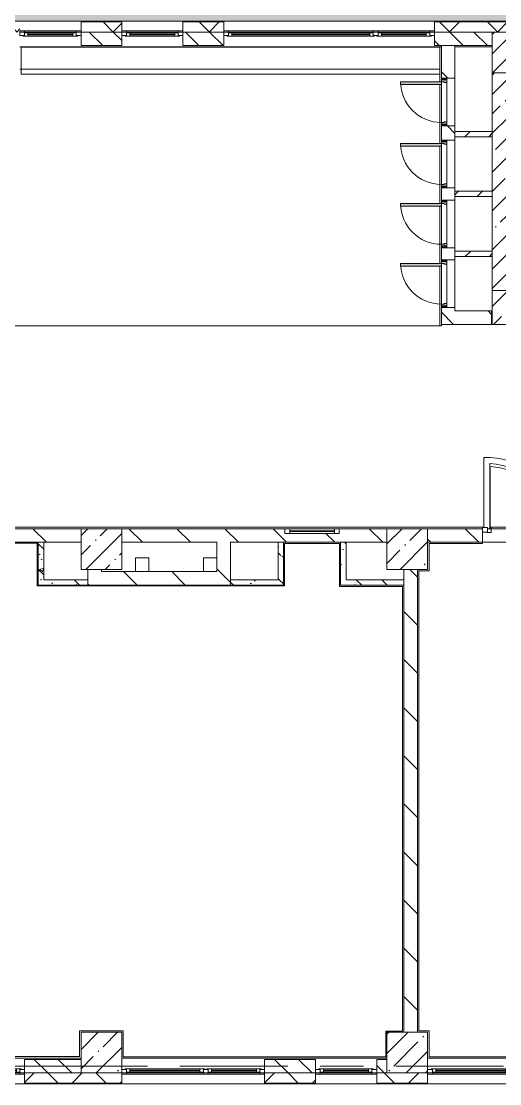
# Model space of a CAD drawing. Header units: millimetres. Extents: x 81469 to 281789, y -8553 to 29000.
# Drawn here: x 159386 to 166426, y -258 to 15358 of the extents above; entities that cross this region are included whole.
import ezdxf

# ---------------------------------------------------------------- set-up
doc = ezdxf.new("R2010")
doc.units = ezdxf.units.MM
doc.linetypes.add('Осевая', pattern=[3175, 635, -476.25, 1587.5, -476.25])
for name, color, linetype, lineweight in [('A-DETL-3', 7, 'Continuous', 5), ('A-GLAZ-3', 7, 'Continuous', 5), ('A-GLAZ-CWMG-2', 7, 'Continuous', 5), ('A-WALL', 7, 'Continuous', 9), ('A-WALL-4', 7, 'Continuous', 5), ('I-WALL-2', 7, 'Continuous', 5), ('S-COLS-1', 7, 'Continuous', 5), ('Оси', 7, 'Continuous', 9), ('Оси-2', 7, 'Осевая', 9)]:
    doc.layers.add(name, color=color, linetype=linetype, lineweight=lineweight)
doc.layers.add('A-DETL-GENF-2', color=7, linetype='Continuous', lineweight=9, true_color=0xc0c0c0, transparency=0.4)
for name, color, linetype, lineweight, true_color in [('A-DETL-GENF-3', 7, 'Continuous', 5, 0xaaaaaa), ('A-DOOR-2', 7, 'Continuous', 5, 0xe2e2e2), ('A-DOOR-3', 7, 'Continuous', 5, 0xaaaaaa), ('A-DOOR-FRAM-1', 7, 'Continuous', 5, 0xe2e2e2), ('A-DOOR-FRAM-3', 7, 'Continuous', 5, 0xaaaaaa), ('A-FLOR-3', 7, 'Continuous', 5, 0xaaaaaa), ('A-WALL-5', 7, 'Continuous', 5, 0x737373), ('I-WALL-4', 7, 'Continuous', 5, 0x787878)]:
    doc.layers.add(name, color=color, linetype=linetype, lineweight=lineweight, true_color=true_color)
pattern_1 = [(135, (152605.18, 0), (-176.7767, -176.7767), [])]
pattern_2 = [(135, (152605.2, 0), (-353.553, -353.553), [])]
pattern_3 = [(45, (152605.2, 0), (-353.5534, 353.5534), []), (135, (152605.2, 0), (-353.5534, -353.5534), [])]
pattern_4 = [(45, (152605.2, 0), (-285.123, 285.123), []), (45, (152890.3, 0), (-285.123, 285.123), [504.031, -100.806, 16.764, -84.042])]
pattern_5 = [(135, (152605.2, 0), (-377.17, -377.17), [533.4, -88.9, 17.78, -88.9]), (135, (152605.2, 376.94), (-377.17, -377.17), []), (50, (152605.2, 0), (637.645, -55.787), [66.675, -733.425]), (355, (152605.2, 0), (-123.35, 668.7), [53.34, -586.74]), (100.451, (152658.3, -4.65), (514.3, 612.908), [56.665, -623.315]), (46.184, (152605.2, 177.8), (948.776, -147.15), [100.01, -1100.14]), (96.636, (152684.25, 165.5), (830.91, 865.997), [85, -934.97]), (351.184, (152605.2, 177.8), (830.92, 865.99), [80.01, -880.11]), (21, (152694.1, 133.35), (530.65, -357.928), [66.675, -733.425]), (326, (152694.1, 133.35), (216.308, 644.658), [53.34, -586.74]), (71.451, (152738.3, 103.5), (746.96, 286.724), [56.665, -623.315]), (37.5, (152605.18, 0), (10.8105, 295.9426), [16.764, -562.864, 16.764, -578.866, -588.962]), (37.5, (152605.18, 0), (10.8105, 295.9426), [-1175.258, 16.764, -572.198]), (7.5, (152605.18, 0), (233.869, 350.632), [16.764, -322.834, 16.764, -549.529, -224.472]), (7.5, (152605.18, 0), (233.869, 350.632), [-905.891, 16.764, -207.708]), (327.5, (152406.94, 0), (474.568, -20.0513), [16.764, -205.486, 16.764, -676.656, -920.115]), (327.5, (152406.94, 0), (474.568, -20.0513), [-915.67, 16.764, -903.351]), (317.5, (152318.04, 0), (518.452, 88.993), [16.764, -272.161, 16.764, -443.738, -653.415]), (317.5, (152318.04, 0), (518.452, 88.993), [-749.427, 16.764, -636.65])]
pattern_6 = [(45, (152605.18, 0), (-176.7767, 176.7767), [])]

# ---------------------------------------------------------------- blocks, each defined once
blk = doc.blocks.new('BSC_Колонна _Прямоугольная - 600х600-V20-3_5_3_птичка')
at = {"layer": 'S-COLS-1'}
h = blk.add_hatch(dxfattribs=at)
h.set_pattern_fill('FP_52', color=256, style=0, pattern_type=2)
h.set_pattern_definition([(45, (-14010, -14900), (-285.123, 285.123), []), (45, (-13724.88, -14900), (-285.123, 285.123), [504.031, -100.806, 16.764, -84.042])])
h.paths.add_polyline_path([(-22, -300), (300, -300), (300, 300), (-300, 300), (-300, -300)])
for p, q in [((300, 300), (-300, 300)), ((-300, 300), (-300, -300)), ((300, -300), (300, 300)), ((-300, -300), (300, -300))]:
    blk.add_line(p, q, dxfattribs=at)
blk = doc.blocks.new('120_Окно_СКБ_2Ст - 120_Окно_СКБ_2Ст 3100х2500 _мал_ створка слева-2_-22446420-3_5_3_птичка')
at = {"layer": 'A-GLAZ-3'}
for p, q in [((-1550, -127), (-1550, -57)), ((-1550, -57), (-1480, -57)), ((1550, -57), (-1550, -57)), ((-1480, -127), (-1550, -127)), ((-1550, -127), (-1500, -127)), ((-1480, -127), (-1500, -127)), ((-1500, -127), (-1500, -137)), ((-1500, -137), (-700, -137)), ((-700, -137), (-1500, -137)), ((-1480, -57), (-1480, -127)), ((-720, -87), (-1480, -87)), ((-1480, -87), (-1480, -127)), ((-1430, -137), (-1430, -87)), ((-1430, -107), (-770, -107)), ((-770, -117), (-1430, -117)), ((-770, -137), (-770, -87)), ((-720, -127), (-720, -57)), ((-720, -57), (-650, -57)), ((-720, -127), (-720, -87)), ((-650, -127), (-720, -127)), ((-700, -127), (-720, -127)), ((-700, -127), (-670, -127)), ((-700, -137), (-700, -127)), ((-650, -127), (-670, -127)), ((-670, -127), (-670, -137)), ((-670, -137), (1500, -137)), ((1500, -137), (-670, -137)), ((-650, -57), (-650, -127)), ((1480, -87), (-650, -87)), ((-650, -87), (-650, -127)), ((-600, -137), (-600, -87)), ((-600, -107), (1430, -107)), ((1430, -117), (-600, -117)), ((1430, -137), (1430, -87)), ((1480, -127), (1480, -57)), ((1480, -57), (1550, -57)), ((1480, -127), (1480, -87)), ((1550, -127), (1480, -127)), ((1500, -127), (1480, -127)), ((1500, -127), (1550, -127)), ((1500, -137), (1500, -127)), ((1550, -57), (1550, -127))]:
    blk.add_line(p, q, dxfattribs=at)
blk = doc.blocks.new('120_Окно_СКБ_2Ст - 120_Окно_СКБ_2Ст 2100х2500 _мал створка СЛЕВА_-22446485-3_5_3_птичка')
at = {"layer": 'A-GLAZ-3'}
for p, q in [((-1050, -127), (-1050, -57)), ((-1050, -57), (-980, -57)), ((1050, -57), (-1050, -57)), ((-980, -127), (-1050, -127)), ((-1050, -127), (-1000, -127)), ((-980, -127), (-1000, -127)), ((-1000, -127), (-1000, -137)), ((-1000, -137), (-200, -137)), ((-200, -137), (-1000, -137)), ((-980, -57), (-980, -127)), ((-220, -87), (-980, -87)), ((-980, -87), (-980, -127)), ((-930, -137), (-930, -87)), ((-930, -107), (-270, -107)), ((-270, -117), (-930, -117)), ((-270, -137), (-270, -87)), ((-220, -127), (-220, -57)), ((-220, -57), (-150, -57)), ((-220, -127), (-220, -87)), ((-150, -127), (-220, -127)), ((-200, -127), (-220, -127)), ((-200, -127), (-170, -127)), ((-200, -137), (-200, -127)), ((-150, -127), (-170, -127)), ((-170, -127), (-170, -137)), ((-170, -137), (1000, -137)), ((1000, -137), (-170, -137)), ((-150, -57), (-150, -127)), ((980, -87), (-150, -87)), ((-150, -87), (-150, -127)), ((-100, -137), (-100, -87)), ((-100, -107), (930, -107)), ((930, -117), (-100, -117)), ((930, -137), (930, -87)), ((980, -127), (980, -57)), ((980, -57), (1050, -57)), ((980, -127), (980, -87)), ((1050, -127), (980, -127)), ((1000, -127), (980, -127)), ((1000, -127), (1050, -127)), ((1000, -137), (1000, -127)), ((1050, -57), (1050, -127))]:
    blk.add_line(p, q, dxfattribs=at)
blk = doc.blocks.new('120_Окно_СКБ_1Ст - 120_Окно_СКБ_1Ст 900х2500_h_-22445987-3_5_3_птичка')
at = {"layer": 'A-GLAZ-3'}
for p, q in [((-450, -127), (-450, -57)), ((-450, -57), (-380, -57)), ((450, -57), (-450, -57)), ((-380, -127), (-450, -127)), ((-450, -127), (-400, -127)), ((-380, -127), (-400, -127)), ((-400, -127), (-400, -137)), ((-400, -137), (400, -137)), ((400, -137), (-400, -137)), ((-380, -57), (-380, -127)), ((380, -87), (-380, -87)), ((-380, -87), (-380, -127)), ((-330, -137), (-330, -87)), ((-330, -107), (330, -107)), ((330, -117), (-330, -117)), ((330, -137), (330, -87)), ((380, -127), (380, -57)), ((380, -57), (450, -57)), ((380, -127), (380, -87)), ((450, -127), (380, -127)), ((400, -127), (380, -127)), ((400, -127), (450, -127)), ((400, -137), (400, -127)), ((450, -57), (450, -127))]:
    blk.add_line(p, q, dxfattribs=at)
blk = doc.blocks.new('120_Окно_СКБ_2Ст - 120_Окно_СКБ_2Ст 2100х2500 _мал створка СЛЕВА_-V25-3_5_3_птичка')
at = {"layer": 'A-GLAZ-3'}
for p, q in [((-1050, -127), (-1050, -57)), ((-1050, -57), (-980, -57)), ((1050, -57), (-1050, -57)), ((-980, -127), (-1050, -127)), ((-1050, -127), (-1000, -127)), ((-980, -127), (-1000, -127)), ((-1000, -127), (-1000, -137)), ((-1000, -137), (-200, -137)), ((-200, -137), (-1000, -137)), ((-980, -57), (-980, -127)), ((-220, -87), (-980, -87)), ((-980, -87), (-980, -127)), ((-930, -137), (-930, -87)), ((-930, -107), (-270, -107)), ((-270, -117), (-930, -117)), ((-270, -137), (-270, -87)), ((-220, -127), (-220, -57)), ((-220, -57), (-150, -57)), ((-220, -127), (-220, -87)), ((-150, -127), (-220, -127)), ((-200, -127), (-220, -127)), ((-200, -127), (-170, -127)), ((-200, -137), (-200, -127)), ((-150, -127), (-170, -127)), ((-170, -127), (-170, -137)), ((-170, -137), (1000, -137)), ((1000, -137), (-170, -137)), ((-150, -57), (-150, -127)), ((980, -87), (-150, -87)), ((-150, -87), (-150, -127)), ((-100, -137), (-100, -87)), ((-100, -107), (930, -107)), ((930, -117), (-100, -117)), ((930, -137), (930, -87)), ((980, -127), (980, -57)), ((980, -57), (1050, -57)), ((980, -127), (980, -87)), ((1050, -127), (980, -127)), ((1000, -127), (980, -127)), ((1000, -127), (1050, -127)), ((1000, -137), (1000, -127)), ((1050, -57), (1050, -127))]:
    blk.add_line(p, q, dxfattribs=at)
blk = doc.blocks.new('120_Окно_СКБ_2Ст - 120_Окно_СКБ_2Ст 3100х2500 _мал_створка слева_ 2-V68-3_5_3_птичка')
at = {"layer": 'A-GLAZ-3'}
for p, q in [((-1550, -127), (-1550, -57)), ((-1550, -57), (-1480, -57)), ((1550, -57), (-1550, -57)), ((-1480, -127), (-1550, -127)), ((-1550, -127), (-1500, -127)), ((-1480, -127), (-1500, -127)), ((-1500, -127), (-1500, -137)), ((-1500, -137), (670, -137)), ((670, -137), (-1500, -137)), ((-1480, -57), (-1480, -127)), ((650, -87), (-1480, -87)), ((-1480, -87), (-1480, -127)), ((-1430, -137), (-1430, -87)), ((-1430, -107), (600, -107)), ((600, -117), (-1430, -117)), ((600, -137), (600, -87)), ((650, -127), (650, -57)), ((650, -57), (720, -57)), ((650, -127), (650, -87)), ((720, -127), (650, -127)), ((670, -127), (650, -127)), ((670, -127), (700, -127)), ((670, -137), (670, -127)), ((720, -127), (700, -127)), ((700, -127), (700, -137)), ((700, -137), (1500, -137)), ((1500, -137), (700, -137)), ((720, -57), (720, -127)), ((1480, -87), (720, -87)), ((720, -87), (720, -127)), ((770, -137), (770, -87)), ((770, -107), (1430, -107)), ((1430, -117), (770, -117)), ((1430, -137), (1430, -87)), ((1480, -127), (1480, -57)), ((1480, -57), (1550, -57)), ((1480, -127), (1480, -87)), ((1550, -127), (1480, -127)), ((1500, -127), (1480, -127)), ((1500, -127), (1550, -127)), ((1500, -137), (1500, -127)), ((1550, -57), (1550, -127))]:
    blk.add_line(p, q, dxfattribs=at)
blk = doc.blocks.new('BSC_Колонна _Прямоугольная - 500х500-V118-3_5_3_птичка')
at = {"layer": 'S-COLS-1'}
h = blk.add_hatch(dxfattribs=at)
h.set_pattern_fill('FP_118', color=256, style=0, pattern_type=2)
h.set_pattern_definition([(45, (-13960, -11150), (-285.123, 285.123), []), (45, (-13674.88, -11150), (-285.123, 285.123), [504.031, -100.806, 16.764, -84.042])])
h.paths.add_polyline_path([(-250, -250), (250, -250), (250, 250), (-250, 250), (-250, 71)])
for p, q in [((250, 250), (-250, 250)), ((-250, 250), (-250, -250)), ((250, -250), (250, 250)), ((-250, -250), (250, -250))]:
    blk.add_line(p, q, dxfattribs=at)
blk = doc.blocks.new('BSC_Колонна _Прямоугольная - 600х600-V124-3_5_3_птичка')
at = {"layer": 'S-COLS-1'}
h = blk.add_hatch(dxfattribs=at)
h.set_pattern_fill('FP_123', color=256, style=0, pattern_type=2)
h.set_pattern_definition([(45, (-7960, -7600), (-285.123, 285.123), []), (45, (-7674.88, -7600), (-285.123, 285.123), [504.031, -100.806, 16.764, -84.042])])
h.paths.add_polyline_path([(-300, -300), (300, -300), (300, 300), (-300, 300)])
for p, q in [((300, 300), (-300, 300)), ((-300, 300), (-300, -300)), ((300, -300), (300, 300)), ((-300, -300), (300, -300))]:
    blk.add_line(p, q, dxfattribs=at)
blk = doc.blocks.new('110_Дверь_СКБ_1Ст - д-18 700x2100h_Технический шкаф ЭОМ и СС-V109-3_5_3_птичка')
at = {"layer": 'A-DOOR-2'}
h = blk.add_hatch(color=256, dxfattribs=at)
h.paths.add_polyline_path([(-312.5, 100), (-312.5, 20), (-277.5, 20), (-277.5, 60), (-287.5, 60), (-292.5, 100)])
h.paths.add_polyline_path([(312.5, 100), (312.5, 60), (302.5, 60), (302.5, 20), (337.5, 20), (337.5, 100)])
at = {"layer": 'A-DOOR-3'}
h = blk.add_hatch(dxfattribs=at)
h.set_pattern_fill('FP_102', color=256, style=0, pattern_type=2)
h.set_pattern_definition([(135, (1951.41, 164.685), (-14.14214, -14.14214), []), (225, (1951.41, 164.685), (14.14214, -14.14214), [])])
h.paths.add_polyline_path([(362.5, 100), (337.5, 100), (337.5, 20), (362.5, 20)])
at = {"layer": 'A-DOOR-FRAM-1'}
blk.add_hatch(color=256, dxfattribs=at).paths.add_polyline_path([(272.5, 700), (272.5, 100), (312.5, 100), (312.5, 700)])
at = {"layer": 'A-DOOR-FRAM-3'}
h = blk.add_hatch(dxfattribs=at)
h.set_pattern_fill('FP_103', color=256, style=0, pattern_type=2)
h.set_pattern_definition([(45, (-171.384, 164.685), (-14.1421, 14.1421), []), (135, (-171.384, 164.685), (-14.1421, -14.1421), [])])
h.paths.add_polyline_path([(-312.5, 100), (-337.5, 100), (-337.5, 20), (-312.5, 20)])
at = {"layer": 'A-DOOR-3'}
for p, q in [((312.5, 700), (272.5, 700)), ((272.5, 700), (272.5, 100)), ((312.5, 100), (312.5, 700)), ((272.5, 100), (312.5, 100))]:
    blk.add_line(p, q, dxfattribs=at)
blk.add_arc((312.5, 100), 600, 90, 180, dxfattribs=at)
at = {"layer": 'A-DOOR-FRAM-3'}
for p, q in [((-312.5, 100), (-337.5, 100)), ((-337.5, 100), (-337.5, 20)), ((-337.5, 20), (-312.5, 20)), ((-287.5, 100), (-312.5, 100)), ((-312.5, 100), (-312.5, 20)), ((-312.5, 20), (-312.5, 100)), ((-312.5, 20), (-277.5, 20)), ((-287.5, 60), (-287.5, 100)), ((-287.5, 100), (272.5, 100)), ((-277.5, 60), (-287.5, 60)), ((-277.5, 20), (-277.5, 60)), ((302.5, 20), (-277.5, 20)), ((312.5, 60), (302.5, 60)), ((302.5, 60), (302.5, 20)), ((302.5, 20), (337.5, 20)), ((312.5, 100), (312.5, 60)), ((337.5, 100), (312.5, 100)), ((337.5, 20), (337.5, 100)), ((362.5, 100), (337.5, 100)), ((337.5, 100), (337.5, 20)), ((337.5, 20), (362.5, 20)), ((362.5, 20), (362.5, 100))]:
    blk.add_line(p, q, dxfattribs=at)
blk = doc.blocks.new('120_Окно_СКБ_1Ст - 120_Окно_СКБ_1Ст 900х2500_h_-20664874-3_5_3_птичка')
at = {"layer": 'A-GLAZ-3'}
for p, q in [((-450, -127), (-450, -57)), ((-450, -57), (-380, -57)), ((450, -57), (-450, -57)), ((-380, -127), (-450, -127)), ((-450, -127), (-400, -127)), ((-380, -127), (-400, -127)), ((-400, -127), (-400, -137)), ((-400, -137), (400, -137)), ((400, -137), (-400, -137)), ((-380, -57), (-380, -127)), ((380, -87), (-380, -87)), ((-380, -87), (-380, -127)), ((-330, -137), (-330, -87)), ((-330, -107), (330, -107)), ((330, -117), (-330, -117)), ((330, -137), (330, -87)), ((380, -127), (380, -57)), ((380, -57), (450, -57)), ((380, -127), (380, -87)), ((450, -127), (380, -127)), ((400, -127), (380, -127)), ((400, -127), (450, -127)), ((400, -137), (400, -127)), ((450, -57), (450, -127))]:
    blk.add_line(p, q, dxfattribs=at)
blk = doc.blocks.new('120_Окно_СКБ_1Ст - 120_Окно_СКБ_1Ст_900х2500_h_-20705657-3_5_3_птичка')
at = {"layer": 'A-GLAZ-3'}
for p, q in [((-450, -127), (-450, -57)), ((-450, -57), (-380, -57)), ((450, -57), (-450, -57)), ((-380, -127), (-450, -127)), ((-450, -127), (-400, -127)), ((-380, -127), (-400, -127)), ((-400, -127), (-400, -137)), ((-400, -137), (400, -137)), ((400, -137), (-400, -137)), ((-380, -57), (-380, -127)), ((380, -87), (-380, -87)), ((-380, -87), (-380, -127)), ((-330, -137), (-330, -87)), ((-330, -107), (330, -107)), ((330, -117), (-330, -117)), ((330, -137), (330, -87)), ((380, -127), (380, -57)), ((380, -57), (450, -57)), ((380, -127), (380, -87)), ((450, -127), (380, -127)), ((400, -127), (380, -127)), ((400, -127), (450, -127)), ((400, -137), (400, -127)), ((450, -57), (450, -127))]:
    blk.add_line(p, q, dxfattribs=at)
blk = doc.blocks.new('BSC_Колонна _Прямоугольная - 600х600-20441433-3_5_3_птичка')
at = {"layer": 'S-COLS-1'}
h = blk.add_hatch(dxfattribs=at)
h.set_pattern_fill('FP_131', color=256, style=0, pattern_type=2)
h.set_pattern_definition([(45, (-12460, -7600), (-285.123, 285.123), []), (45, (-12174.88, -7600), (-285.123, 285.123), [504.031, -100.806, 16.764, -84.042])])
h.paths.add_polyline_path([(-300, -300), (300, -300), (300, 300), (-300, 300), (-300, 150)])
for p, q in [((300, 300), (-300, 300)), ((-300, 300), (-300, -300)), ((300, -300), (300, 300)), ((-300, -300), (300, -300))]:
    blk.add_line(p, q, dxfattribs=at)
blk = doc.blocks.new('Дверь_Витражная_остекление_ - ДВН_ДАО_Главный вход_1200 в свету Д-22 _п_-31928779-3_5_3_птичка')
at = {"layer": 'A-DOOR-2'}
for points in [[(-615, 30), (-610, 30), (-615, 930)], [(610, 384), (650, 388), (650, 430), (610, 430), (610, 388)]]:
    blk.add_hatch(color=256, dxfattribs=at).paths.add_polyline_path(points)
at = {"layer": 'A-DETL-GENF-3'}
for p, q in [((-610, 30), (-610, 930)), ((650, 430), (610, 430)), ((610, 430), (610, 384)), ((650, 387), (650, 430)), ((-595, 30), (-615, 30)), ((-595, -40), (-595, 30)), ((595, -40), (595, 16)), ((-650, -40), (-595, -40)), ((650, -40), (595, -40))]:
    blk.add_line(p, q, dxfattribs=at)
at = {"layer": 'A-DOOR-3'}
blk.add_line((650, 430), (650, 387), dxfattribs=at)
for centre, radius, start, end in [((-650, 30), 900, 360, 87.7416), ((650, 30), 400, 90, 140.1159), ((650, 30), 400, 158.7261, 180)]:
    blk.add_arc(centre, radius, start, end, dxfattribs=at)
blk = doc.blocks.new('Прямоугольный импост - 50 x 70 мм-31701779-3_5_3_птичка')
at = {"layer": 'A-GLAZ-CWMG-2'}
for p, q in [((0, 35), (-70, 35)), ((-70, 35), (-70, -35)), ((0, -35), (0, 35)), ((-70, -35), (0, -35))]:
    blk.add_line(p, q, dxfattribs=at)
blk = doc.blocks.new('120_Окно_СКБ_1Ст - 120_Окно_СКБ_1Ст 400х800 EI30-24230873-3_5_3_птичка')
at = {"layer": 'A-GLAZ-3'}
for p, q in [((-400, 30), (-400, 100)), ((-400, 100), (-330, 100)), ((400, 100), (-400, 100)), ((-330, 30), (-400, 30)), ((-400, 30), (400, 30)), ((-330, 100), (-330, 30)), ((330, 70), (-330, 70)), ((330, 60), (-330, 60)), ((330, 30), (330, 100)), ((330, 100), (400, 100)), ((400, 30), (330, 30)), ((400, 100), (400, 30))]:
    blk.add_line(p, q, dxfattribs=at)
blk = doc.blocks.new('Зашивка приборов отопления34 - Зашивка приборов отопления-33324488-3_5_3_птичка')
at = {"layer": 'A-WALL-4'}
for p, q in [((34188, 26888), (34188, 26567)), ((40348, 26888), (34188, 26888)), ((40348, 26567), (40348, 26888)), ((34188, 26567), (40348, 26567)), ((40348, 26567), (34188, 26567)), ((34188, 26567), (34188, 26492)), ((40348, 26492), (40348, 26567)), ((34188, 26492), (40348, 26492))]:
    blk.add_line(p, q, dxfattribs=at)

msp = doc.modelspace()

# ---------------------------------------------------------------- hatches: boundary and pattern name
at = {"layer": 'A-DETL-GENF-2'}
msp.add_hatch(color=256, dxfattribs=at).paths.add_polyline_path([(151677.4, 14774.9), (152337.2, 14774.9), (152337.2, 15358), (191365.2, 15358), (191365.2, 23888.3), (186533.3, 23888.3), (186533.3, 27398.1), (150196.1, 27398.1), (150196.1, 14774.9), (151211.3, 14774.9)])
at = {"layer": 'A-WALL-4'}
h = msp.add_hatch(dxfattribs=at)
h.set_pattern_fill('FP_60', color=256, style=0, pattern_type=2)
h.set_pattern_definition(pattern_3)
h.paths.add_polyline_path([(194558.8, 15200), (194765.2, 15200), (194765.2, 15350), (190415.2, 15350), (190415.2, 15200), (192694.4, 15200)])
h.paths.add_polyline_path([(182605.9, 15200), (184715.2, 15200), (184715.2, 15350), (182622.2, 15349), (182622.2, 15288), (182615.2, 15285), (181842.2, 15288), (181842.2, 15350), (178215.4, 15349), (178215.4, 15288), (178208.4, 15285), (177035.4, 15288), (177035.4, 15350), (172395.2, 15349), (172395.2, 15288), (172388.2, 15285), (171615.2, 15288), (171615.2, 15350), (167388.2, 15349), (167388.2, 15288), (167381.2, 15285), (167208.2, 15288), (167208, 15350), (165465.2, 15350), (165465.2, 15200), (182440.2, 15200)])
h.paths.add_polyline_path([(187265.2, 15200), (188015.2, 15200), (188015.2, 15350), (187265.2, 15350)])
h.paths.add_polyline_path([(186215.2, 15200), (186365.2, 15200), (186365.2, 15350), (186215.2, 15350), (186215.2, 15270.2)])
h.paths.add_polyline_path([(157265.2, 15200), (159365.2, 15200), (159365.2, 15350), (152645.2, 15350), (152645.2, 15293), (152495.2, 15293), (152495.2, 15200), (155406.2, 15200)])
h.paths.add_polyline_path([(161765.2, 15200), (162365.2, 15200), (162365.2, 15350), (161765.2, 15350)])
h.paths.add_polyline_path([(160865.2, 15200), (160865.2, 15350), (160265.2, 15350), (160265.2, 15200)])
h.paths.add_polyline_path([(185845.2, 15200), (185840.2, 15350), (185615.2, 15350), (185615.2, 15200)])
h = msp.add_hatch(dxfattribs=at)
h.set_pattern_fill('FP_58', color=256, style=0, pattern_type=2)
h.set_pattern_definition(pattern_1)
h.paths.add_polyline_path([(165660.5, 15000), (166315.2, 15000), (166315.2, 15200), (165465.2, 15200), (165465.2, 15000), (165566.4, 15000)])
h.paths.add_polyline_path([(157265.2, 15000), (158765.2, 15000), (158765.2, 15200), (157265.2, 15200)])
h.paths.add_polyline_path([(161931.7, 15000), (162365.2, 15000), (162365.2, 15200), (161765.2, 15200), (161765.2, 15000)])
h.paths.add_polyline_path([(160865.2, 15000), (160865.2, 15200), (160265.2, 15200), (160265.2, 15000)])
h = msp.add_hatch(dxfattribs=at)
h.set_pattern_fill('FP_58', color=256, style=0, pattern_type=2)
h.set_pattern_definition(pattern_1)
h.paths.add_polyline_path([(217863.9, -100), (218015.2, -100), (218015.2, 100), (217765.2, 100), (217765.2, -100)])
h.paths.add_polyline_path([(207609.7, -100), (208115.2, -100), (208115.2, 100), (207365.2, 100), (207365.2, -100)])
h.paths.add_polyline_path([(209515.2, -100), (210415.2, -100), (210415.2, 100), (209515.2, 100), (209515.2, -52.2)])
h.paths.add_polyline_path([(216865.2, -100), (216865.2, 100), (216315.2, 100), (216315.2, -100)])
h.paths.add_polyline_path([(214015.2, -100), (214215.2, -100), (214215.2, 100), (214015.2, 100), (214015.2, 42.9)])
h.paths.add_polyline_path([(196423.2, -100), (196915.2, -100), (196915.2, 100), (196015.2, 100), (196015.2, -100)])
h.paths.add_polyline_path([(200765.2, -100), (200765.2, 100), (200515.2, 100), (200515.2, -100)])
h.paths.add_polyline_path([(203615.2, -100), (203615.2, 100), (202865.2, 100), (202865.2, -100)])
h.paths.add_polyline_path([(195265.2, -100), (195515.2, -100), (195515.2, 100), (195265.2, 100)])
h.paths.add_polyline_path([(205015.2, -100), (205265.2, -100), (205265.2, 100), (205015.2, 100), (205015.2, 33.3)])
h.paths.add_polyline_path([(194365.2, -100), (194365.2, 100), (193745.2, 100), (193745.2, -100)])
h.paths.add_polyline_path([(186475.2, -100), (186475.2, 100), (186215.2, 100), (186215.2, -100)])
h.paths.add_polyline_path([(191145.2, -100), (191145.2, 100), (191095.2, 100), (191095.2, -100)])
h.paths.add_polyline_path([(182414.9, -100), (182588, -100), (182588, 100), (182414.9, 100), (182414.9, 55.2)])
h.paths.add_polyline_path([(190595.2, -100), (190595.2, 100), (190028.2, 100), (190028.2, -100)])
h.paths.add_polyline_path([(184304.6, -100), (184715.2, -100), (184715.2, 100), (183488, 100), (183488, -100)])
h.paths.add_polyline_path([(188575.2, -100), (189128.2, -100), (189128.2, 100), (188575.2, 100)])
h.paths.add_polyline_path([(175115.2, -100), (175315.2, -100), (175315.2, 100), (175115.2, 100), (175115.2, 63.6)])
h.paths.add_polyline_path([(177415.2, -100), (178165.2, -100), (178165.2, 100), (177415.2, 100)])
h.paths.add_polyline_path([(168215.2, -100), (168215.2, 100), (167465.2, 100), (167465.2, -100)])
h.paths.add_polyline_path([(174215.2, -100), (174515.2, -100), (174515.2, 100), (174215.2, 100)])
h.paths.add_polyline_path([(169115.2, -100), (169865.2, -100), (169865.2, 100), (169115.2, 100)])
h.paths.add_polyline_path([(172185.9, -100), (173315.2, -100), (173315.2, 100), (171965.2, 100), (171965.2, -100)])
h.paths.add_polyline_path([(179014.9, -100), (179014.9, 100), (178765.2, 100), (178765.2, -100)])
h.paths.add_polyline_path([(159435.2, -100), (160265.2, -100), (160265.2, 100), (159435.2, 100)])
h.paths.add_polyline_path([(163715.2, -100), (163715.2, 100), (162964.9, 100), (162964.9, -100)])
h.paths.add_polyline_path([(164728.3, -100), (164765.2, -100), (164765.2, 100), (164615.2, 100), (164615.2, -100)])
h = msp.add_hatch(dxfattribs=at)
h.set_pattern_fill('FP_60', color=256, style=0, pattern_type=2)
h.set_pattern_definition(pattern_3)
h.paths.add_polyline_path([(207609.7, -250), (208115.2, -250), (208115.2, -100), (207365.2, -100), (207365.2, -250)])
h.paths.add_polyline_path([(209232.3, -250), (209232.3, -100), (209015.2, -100), (209015.2, -250)])
h.paths.add_polyline_path([(196915.2, -250), (196915.2, -100), (195265.2, -100), (195265.2, -250), (196423.2, -250)])
h.paths.add_polyline_path([(200765.2, -250), (200765.2, -100), (200015.2, -100), (200015.2, -250), (200515.2, -250)])
h.paths.add_polyline_path([(193745.2, -250), (194365.2, -250), (194365.2, -100), (193745.2, -100)])
h.paths.add_polyline_path([(205265.2, -250), (205265.2, -100), (204515.2, -100), (204515.2, -250), (204813.1, -250)])
h.paths.add_polyline_path([(202865.2, -250), (203615.2, -250), (203615.2, -100), (202865.2, -100)])
h.paths.add_polyline_path([(184304.6, -250), (184715.2, -250), (184715.2, -100), (183488, -100), (183488, -250)])
h.paths.add_polyline_path([(191645.2, -250), (191645.2, -100), (190028.2, -100), (190028.2, -250), (190830, -250)])
h.paths.add_polyline_path([(185615.2, -250), (186475.2, -250), (186475.2, -100), (185615.2, -100)])
h.paths.add_polyline_path([(188575.2, -250), (189128.2, -250), (189128.2, -100), (188575.2, -100)])
h.paths.add_polyline_path([(182588, -250), (182588, -100), (181814.9, -100), (181814.9, -250), (182440.2, -250)])
h.paths.add_polyline_path([(178711.3, -250), (179014.9, -250), (179014.9, -100), (177415.2, -100), (177415.2, -250), (177779.1, -250)])
h.paths.add_polyline_path([(175115.2, -250), (175315.2, -250), (175315.2, -100), (174215.2, -100), (174215.2, -250), (174982.5, -250)])
h.paths.add_polyline_path([(173315.2, -250), (173315.2, -100), (171965.2, -100), (171965.2, -250), (172185.9, -250)])
h.paths.add_polyline_path([(167465.2, -250), (168215.2, -250), (168215.2, -100), (167465.2, -100)])
h.paths.add_polyline_path([(169865.2, -250), (169865.2, -100), (169115.2, -100), (169115.2, -250), (169389.3, -250)])
h.paths.add_polyline_path([(164615.2, -250), (165365.2, -250), (165365.2, -100), (164615.2, -100)])
h.paths.add_polyline_path([(159435.2, -250), (160864.9, -250), (160864.9, -100), (159435.2, -100)])
h.paths.add_polyline_path([(156335.2, -250), (156335.2, -100), (152345.2, -100), (152345.2, -250), (155406.2, -250)])
h.paths.add_polyline_path([(163715.2, -250), (163715.2, -100), (162964.9, -100), (162964.9, -250)])
at = {"layer": 'I-WALL-2'}
h = msp.add_hatch(dxfattribs=at)
h.set_pattern_fill('FP_59', color=256, style=0, pattern_type=2)
h.set_pattern_definition(pattern_2)
h.paths.add_polyline_path([(165646.4, 11100), (165766.4, 11100), (165766.4, 11150), (165566.4, 11150), (165566.4, 11100)])
h.paths.add_polyline_path([(165566.4, 11850), (165766.4, 11850), (165766.4, 12030), (165566.4, 12030)])
h.paths.add_polyline_path([(165766.4, 12730), (165766.4, 12910), (165566.4, 12910), (165566.4, 12730), (165646.4, 12730)])
h.paths.add_polyline_path([(165646.4, 13610), (165766.4, 13610), (165766.4, 13819.9), (165566.4, 13819.9), (165566.4, 13610)])
h.paths.add_polyline_path([(165566.4, 14519.9), (165766.4, 14519.9), (165766.4, 15000), (165566.4, 15000), (165566.4, 14691.7)])
h = msp.add_hatch(dxfattribs=at)
h.set_pattern_fill('FP_56', color=256, style=0, pattern_type=2)
h.set_pattern_definition(pattern_4)
h.paths.add_polyline_path([(166316.2, 11400), (166536.2, 11400), (166536.2, 14600), (166316.2, 14600), (166316.2, 11900)])
h = msp.add_hatch(dxfattribs=at)
h.set_pattern_fill('FP_61', color=256, style=0, pattern_type=2)
h.set_pattern_definition(pattern_6)
h.paths.add_polyline_path([(166316.2, 13660), (166316.2, 13740), (165766.4, 13740), (165766.4, 13660)])
h = msp.add_hatch(dxfattribs=at)
h.set_pattern_fill('FP_61', color=256, style=0, pattern_type=2)
h.set_pattern_definition(pattern_6)
h.paths.add_polyline_path([(166316.2, 12780), (166316.2, 12860), (165766.4, 12860), (165766.4, 12780)])
h = msp.add_hatch(dxfattribs=at)
h.set_pattern_fill('FP_61', color=256, style=0, pattern_type=2)
h.set_pattern_definition(pattern_6)
h.paths.add_polyline_path([(166316.2, 11900), (166316.2, 11980), (165766.4, 11980), (165766.4, 11900)])
h = msp.add_hatch(dxfattribs=at)
h.set_pattern_fill('FP_59', color=256, style=0, pattern_type=2)
h.set_pattern_definition(pattern_2)
h.paths.add_polyline_path([(166306.2, 10900), (166306.2, 11100), (165566.4, 11100), (165566.4, 10900)])
h = msp.add_hatch(dxfattribs=at)
h.set_pattern_fill('FP_59', color=256, style=0, pattern_type=2)
h.set_pattern_definition(pattern_2)
h.paths.add_polyline_path([(169265.2, 7700), (169265.2, 7900), (167614.5, 7900), (167614.5, 7700), (168815.2, 7700)])
h.paths.add_polyline_path([(160265.2, 7700), (160265.2, 7900), (159135.2, 7900), (159135.2, 7700), (159716.2, 7700)])
h.paths.add_polyline_path([(160865.2, 7700), (164765.2, 7700), (164765.2, 7900), (164065.2, 7900), (164065.2, 7830), (163265.2, 7830), (163265.2, 7900), (160865.2, 7900), (160865.2, 7789.5)])
h.paths.add_polyline_path([(166174.5, 7700), (166174.5, 7900), (165365.2, 7900), (165365.2, 7700)])
h.paths.add_polyline_path([(156338.4, 7700), (156635.2, 7700), (156635.2, 7900), (156335.2, 7900), (156335.2, 7700)])
h = msp.add_hatch(dxfattribs=at)
h.set_pattern_fill('FP_59', color=256, style=0, pattern_type=2)
h.set_pattern_definition(pattern_2)
h.paths.add_polyline_path([(162465.2, 7070), (162465.2, 7700), (162265.2, 7700), (162265.2, 7070)])
h = msp.add_hatch(dxfattribs=at)
h.set_pattern_fill('FP_59', color=256, style=0, pattern_type=2)
h.set_pattern_definition(pattern_2)
h.paths.add_polyline_path([(160565.2, 7070), (160565.2, 7300), (160365.2, 7300), (160365.2, 7070)])
h = msp.add_hatch(dxfattribs=at)
h.set_pattern_fill('FP_59', color=256, style=0, pattern_type=2)
h.set_pattern_definition(pattern_2)
h.paths.add_polyline_path([(162265.2, 7070), (162265.2, 7270), (160565.2, 7270), (160565.2, 7070), (160999.5, 7070)])
h = msp.add_hatch(dxfattribs=at)
h.set_pattern_fill('FP_59', color=256, style=0, pattern_type=2)
h.set_pattern_definition(pattern_2)
h.paths.add_polyline_path([(165015.2, 500), (165215.2, 500), (165215.2, 7300), (165015.2, 7300), (165015.2, 808.9)])
at = {"layer": 'I-WALL-4'}
h = msp.add_hatch(dxfattribs=at)
h.set_pattern_fill('FP_66', color=256, style=0, pattern_type=2)
h.set_pattern_definition(pattern_5)
h.paths.add_polyline_path([(159716.2, 7070), (159716.2, 7700), (159636.2, 7700), (159636.2, 7070)])
h = msp.add_hatch(dxfattribs=at)
h.set_pattern_fill('FP_66', color=256, style=0, pattern_type=2)
h.set_pattern_definition(pattern_5)
h.paths.add_polyline_path([(163245.2, 7150), (163245.2, 7700), (163165.2, 7700), (163165.2, 7150)])
h = msp.add_hatch(dxfattribs=at)
h.set_pattern_fill('FP_66', color=256, style=0, pattern_type=2)
h.set_pattern_definition(pattern_5)
h.paths.add_polyline_path([(164165.2, 7070), (164165.2, 7700), (164085.2, 7700), (164085.2, 7070)])
h = msp.add_hatch(dxfattribs=at)
h.set_pattern_fill('FP_66', color=256, style=0, pattern_type=2)
h.set_pattern_definition(pattern_5)
h.paths.add_polyline_path([(160365.2, 7070), (160365.2, 7150), (159716.2, 7150), (159716.2, 7070)])
h = msp.add_hatch(dxfattribs=at)
h.set_pattern_fill('FP_66', color=256, style=0, pattern_type=2)
h.set_pattern_definition(pattern_5)
h.paths.add_polyline_path([(162465.2, 7070), (163245.2, 7070), (163245.2, 7150), (162465.2, 7150)])
h = msp.add_hatch(dxfattribs=at)
h.set_pattern_fill('FP_66', color=256, style=0, pattern_type=2)
h.set_pattern_definition(pattern_5)
h.paths.add_polyline_path([(165015.2, 7070), (165015.2, 7150), (164165.2, 7150), (164165.2, 7070), (164728.3, 7070)])
at = {"layer": 'S-COLS-1'}
h = msp.add_hatch(dxfattribs=at)
h.set_pattern_fill('FP_56', color=256, style=0, pattern_type=2)
h.set_pattern_definition(pattern_4)
h.paths.add_polyline_path([(160865.2, -100), (160865.2, 500), (160265.2, 500), (160265.2, -100)])
h = msp.add_hatch(dxfattribs=at)
h.set_pattern_fill('FP_56', color=256, style=0, pattern_type=2)
h.set_pattern_definition(pattern_4)
h.paths.add_polyline_path([(164765.2, -100), (165365.2, -100), (165365.2, 500), (164765.2, 500), (164765.2, 100)])

# ---------------------------------------------------------------- linework, layer by layer
at = {"layer": 'A-DETL-3'}
msp.add_line((152337.2, 15358), (191365.2, 15358), dxfattribs=at)
at = {"layer": 'A-FLOR-3'}
for p, q in [((165546.4, 14980), (159365.2, 14980)), ((165546.4, 14655), (165546.4, 14980)), ((159365.2, 14655), (165546.4, 14655)), ((165546.4, 14469.9), (165546.4, 14580)), ((165546.4, 13560), (165546.4, 14429.9)), ((165546.4, 12680), (165546.4, 13520)), ((165546.4, 11800), (165546.4, 12640)), ((165546.4, 10880), (165546.4, 11760)), ((165566.4, 10880), (152941.2, 10880)), ((165566.4, 10900), (165566.4, 10880)), ((166315.2, 10900), (166306.2, 10900)), ((166189.4, 8947.1), (166189.4, 7919)), ((166279.4, 7900), (166279.4, 8856.8)), ((166189.4, 7920), (159135.2, 7920)), ((166244.5, 7900), (166279.4, 7900)), ((166279.4, 7920), (167186.4, 7920)), ((159620.2, 7685.5), (159135.2, 7685.5)), ((159620.2, 7060.5), (159620.2, 7685.5)), ((164070.2, 7680.5), (163260.2, 7680.5)), ((163260.2, 7680.5), (163260.2, 7060.5)), ((164070.2, 7050.5), (164070.2, 7680.5)), ((166174.5, 7680), (165385.2, 7680)), ((165385.2, 7680), (165385.2, 7280)), ((166174.5, 7700), (166174.5, 7680)), ((161065.2, 7470), (161265.2, 7470)), ((161065.2, 7270), (161065.2, 7470)), ((161265.2, 7470), (161265.2, 7270)), ((162065.2, 7470), (162265.2, 7470)), ((162065.2, 7270), (162065.2, 7470)), ((165385.2, 7280), (165235.2, 7280)), ((165235.2, 7280), (165235.2, 520)), ((163260.2, 7060.5), (159620.2, 7060.5)), ((164995.2, 7050.5), (164070.2, 7050.5)), ((164995.2, 515.5), (164995.2, 7050.5)), ((160245.2, 140.5), (160245.2, 520.5)), ((160245.2, 520.5), (160885.2, 520.5)), ((160885.2, 520.5), (160885.2, 135.5)), ((164750.2, 135.5), (164750.2, 515.5)), ((164750.2, 515.5), (164995.2, 515.5)), ((165235.2, 520), (165385.2, 520)), ((165385.2, 520), (165385.2, 140)), ((156355.2, 140.5), (160245.2, 140.5)), ((160885.2, 135.5), (164750.2, 135.5)), ((165385.2, 140), (169245.2, 140))]:
    msp.add_line(p, q, dxfattribs=at)
for radius, start, end in [(1045, 11.78406, 92.36409), (955, 359.82001, 87.18541)]:
    msp.add_arc((166232.5, 7903), radius, start, end, dxfattribs=at)
at = {"layer": 'A-WALL'}
for p, q in [((160865.2, 15353), (160265.2, 15353)), ((160865.2, 15350), (160265.2, 15350)), ((162365.2, 15353), (161765.2, 15353)), ((162365.2, 15350), (161765.2, 15350)), ((167207.2, 15353), (165465.2, 15353)), ((167208.1, 15350), (165465.2, 15350)), ((160865.2, 15200), (160265.2, 15200)), ((160265.2, 15200), (160865.2, 15200)), ((162365.2, 15200), (161765.2, 15200)), ((161765.2, 15200), (162365.2, 15200)), ((166315.2, 15200), (165465.2, 15200)), ((165465.2, 15200), (166315.2, 15200)), ((165766.4, 15000), (165566.4, 15000)), ((165766.4, 13740), (165766.4, 13660)), ((166316.2, 13660), (166316.2, 13740)), ((165766.4, 12860), (165766.4, 12780)), ((166316.2, 12780), (166316.2, 12860)), ((165766.4, 11980), (165766.4, 11900)), ((166316.2, 11900), (166316.2, 11980)), ((159716.2, 7700), (159636.2, 7700)), ((163245.2, 7700), (163165.2, 7700)), ((164165.2, 7700), (164085.2, 7700)), ((160365.2, 7070), (160365.2, 7150)), ((162465.2, 7150), (162465.2, 7070)), ((165015.2, 7070), (165015.2, 7150)), ((159435.2, -100), (160265.2, -100)), ((162964.9, -100), (163715.2, -100)), ((164615.2, -100), (164765.2, -100)), ((159435.2, -250), (160864.9, -250)), ((159435.2, -253), (160864.9, -253)), ((162964.9, -250), (163715.2, -250)), ((162964.9, -253), (163715.2, -253)), ((164615.2, -250), (165365.2, -250)), ((164615.2, -253), (165365.2, -253))]:
    msp.add_line(p, q, dxfattribs=at)
at = {"layer": 'A-WALL-4'}
for p, q in [((160265.2, 15358), (160265.2, 15000)), ((160865.2, 15000), (160865.2, 15358)), ((161765.2, 15358), (161765.2, 15000)), ((162365.2, 15000), (162365.2, 15358)), ((165465.2, 15358), (165465.2, 15000)), ((161765.2, 15200), (160865.2, 15200)), ((165465.2, 15200), (162365.2, 15200)), ((160265.2, 15000), (160865.2, 15000)), ((161765.2, 15000), (162365.2, 15000)), ((165465.2, 15000), (165566.4, 15000)), ((165766.4, 15000), (166315.2, 15000)), ((160265.2, 100), (159435.2, 100)), ((159435.2, 100), (159435.2, -258)), ((160265.2, -100), (160265.2, 100)), ((163715.2, 100), (162964.9, 100)), ((162964.9, 100), (162964.9, -258)), ((163715.2, -258), (163715.2, 100)), ((164765.2, 100), (164615.2, 100)), ((164615.2, 100), (164615.2, -258)), ((164765.2, -100), (164765.2, 100)), ((159435.2, -100), (152495.2, -100)), ((160864.9, -100), (160265.2, -100)), ((160864.9, -258), (160864.9, -100)), ((160865.2, -100), (162964.9, -100)), ((163715.2, -100), (164615.2, -100)), ((164765.2, -100), (165365.2, -100)), ((165365.2, -258), (165365.2, -100)), ((152337.2, -258), (162964.9, -258)), ((162964.9, -258), (174215.2, -258))]:
    msp.add_line(p, q, dxfattribs=at)
at = {"layer": 'A-WALL-5'}
msp.add_line((167138.2, 15358), (152645.2, 15358), dxfattribs=at)
at = {"layer": 'I-WALL-2'}
for p, q in [((159365.2, 15200), (160265.2, 15200)), ((165566.4, 15000), (165566.4, 14519.9)), ((165766.4, 15000), (165766.4, 13740)), ((165566.4, 14980), (165546.4, 14980)), ((166315.2, 14980), (165766.4, 14980)), ((166316.2, 14600), (166316.2, 13740)), ((165646.4, 14519.9), (165766.4, 14519.9)), ((165566.4, 13819.9), (165566.4, 13610)), ((165766.4, 13819.9), (165646.4, 13819.9)), ((165646.4, 13610), (165766.4, 13610)), ((166316.2, 13740), (165766.4, 13740)), ((165766.4, 13660), (165766.4, 12860)), ((165766.4, 13660), (166316.2, 13660)), ((166316.2, 13660), (166316.2, 12860)), ((165566.4, 12910), (165566.4, 12730)), ((165766.4, 12910), (165646.4, 12910)), ((166316.2, 12860), (165766.4, 12860)), ((165646.4, 12730), (165766.4, 12730)), ((165766.4, 12780), (165766.4, 11980)), ((165766.4, 12780), (166316.2, 12780)), ((166316.2, 12780), (166316.2, 11980)), ((165566.4, 12030), (165566.4, 11850)), ((165766.4, 12030), (165646.4, 12030)), ((166316.2, 11980), (165766.4, 11980)), ((165766.4, 11900), (165766.4, 11100)), ((165766.4, 11900), (166316.2, 11900)), ((166316.2, 11900), (166316.2, 11400)), ((165646.4, 11850), (165766.4, 11850)), ((165566.4, 11150), (165566.4, 10900)), ((165766.4, 11150), (165646.4, 11150)), ((166306.2, 11100), (165766.4, 11100)), ((166306.2, 10900), (166306.2, 11100)), ((165566.4, 10900), (166306.2, 10900)), ((160265.2, 7900), (159135.2, 7900)), ((163265.2, 7900), (160865.2, 7900)), ((164765.2, 7900), (164065.2, 7900)), ((166174.5, 7900), (165365.2, 7900)), ((166174.5, 7700), (166174.5, 7900)), ((166279.4, 7900), (167187.5, 7900)), ((159636.2, 7700), (156335.2, 7700)), ((159636.2, 7700), (159636.2, 7070)), ((159716.2, 7700), (160265.2, 7700)), ((159716.2, 7150), (159716.2, 7700)), ((160865.2, 7700), (162265.2, 7700)), ((162265.2, 7700), (162265.2, 7270)), ((162465.2, 7700), (163165.2, 7700)), ((162465.2, 7150), (162465.2, 7700)), ((163165.2, 7700), (163165.2, 7150)), ((163245.2, 7700), (164085.2, 7700)), ((163245.2, 7070), (163245.2, 7700)), ((164085.2, 7700), (164085.2, 7070)), ((164165.2, 7700), (164765.2, 7700)), ((164165.2, 7150), (164165.2, 7700)), ((168735.2, 7700), (165365.2, 7700)), ((160365.2, 7300), (160365.2, 7150)), ((160565.2, 7270), (160565.2, 7300)), ((162265.2, 7270), (160565.2, 7270)), ((165015.2, 7300), (165015.2, 7150)), ((165215.2, 500), (165215.2, 7300)), ((159636.2, 7070), (163245.2, 7070)), ((160365.2, 7150), (159716.2, 7150)), ((163165.2, 7150), (162465.2, 7150)), ((164085.2, 7070), (165015.2, 7070)), ((165015.2, 7150), (164165.2, 7150)), ((165015.2, 7070), (165015.2, 500)), ((165015.2, 500), (165215.2, 500)), ((156335.2, 120), (160265.2, 120)), ((160865.2, 120), (164765.2, 120)), ((165365.2, 120), (169265.2, 120)), ((167465.2, -100), (165365.2, -100))]:
    msp.add_line(p, q, dxfattribs=at)
at = {"layer": 'S-COLS-1'}
for p, q in [((160865.2, 500), (160265.2, 500)), ((160265.2, 500), (160265.2, 100)), ((160865.2, -100), (160865.2, 500)), ((165015.2, 500), (164765.2, 500)), ((164765.2, 500), (164765.2, 100)), ((165215.2, 500), (165015.2, 500)), ((165365.2, 500), (165215.2, 500)), ((165365.2, -100), (165365.2, 500)), ((160265.2, 100), (160265.2, -100)), ((164765.2, 100), (164765.2, -100)), ((160265.2, -100), (160865.2, -100)), ((164765.2, -100), (165365.2, -100))]:
    msp.add_line(p, q, dxfattribs=at)
at = {"layer": 'Оси'}
msp.add_line((148109.7, 0), (160609.7, 0), dxfattribs=at)
at = {"layer": 'Оси-2'}
msp.add_line((160609.7, 0), (178865.2, 0), dxfattribs=at)

# ---------------------------------------------------------------- block references
at = {"layer": 'A-DOOR-3', "rotation": 89.99999999999991}
for p in [(165666.4, 14157.4), (165666.4, 13247.5), (165666.4, 12367.5), (165666.4, 11487.5)]:
    msp.add_blockref('110_Дверь_СКБ_1Ст - д-18 700x2100h_Технический шкаф ЭОМ и СС-V109-3_5_3_птичка', p, dxfattribs=at)
at = {"layer": 'A-DOOR-3'}
msp.add_blockref('Дверь_Витражная_остекление_ - ДВН_ДАО_Главный вход_1200 в свету Д-22 _п_-31928779-3_5_3_птичка', (166894.5, 7884), dxfattribs=at)
at = {"layer": 'A-GLAZ-3'}
for name, p in [('120_Окно_СКБ_1Ст - 120_Окно_СКБ_1Ст_900х2500_h_-20705657-3_5_3_птичка', (159815.2, 15275)), ('120_Окно_СКБ_1Ст - 120_Окно_СКБ_1Ст 900х2500_h_-20664874-3_5_3_птичка', (161315.2, 15275)), ('120_Окно_СКБ_2Ст - 120_Окно_СКБ_2Ст 3100х2500 _мал_створка слева_ 2-V68-3_5_3_птичка', (163915.2, 15275)), ('120_Окно_СКБ_1Ст - 120_Окно_СКБ_1Ст 400х800 EI30-24230873-3_5_3_птичка', (163665.2, 7800))]:
    msp.add_blockref(name, p, dxfattribs=at)
at = {"layer": 'A-GLAZ-3', "rotation": 180}
for name, p in [('120_Окно_СКБ_2Ст - 120_Окно_СКБ_2Ст 3100х2500 _мал_ створка слева-2_-22446420-3_5_3_птичка', (157885.2, -175)), ('120_Окно_СКБ_2Ст - 120_Окно_СКБ_2Ст 2100х2500 _мал створка СЛЕВА_-22446485-3_5_3_птичка', (161914.9, -175)), ('120_Окно_СКБ_1Ст - 120_Окно_СКБ_1Ст 900х2500_h_-22445987-3_5_3_птичка', (164165.2, -175)), ('120_Окно_СКБ_2Ст - 120_Окно_СКБ_2Ст 2100х2500 _мал створка СЛЕВА_-V25-3_5_3_птичка', (166415.2, -175))]:
    msp.add_blockref(name, p, dxfattribs=at)
at = {"layer": 'A-GLAZ-CWMG-2', "rotation": 180}
msp.add_blockref('Прямоугольный импост - 50 x 70 мм-31701779-3_5_3_птичка', (166174.5, 7884), dxfattribs=at)
at = {"layer": 'A-WALL-4'}
msp.add_blockref('Зашивка приборов отопления34 - Зашивка приборов отопления-33324488-3_5_3_птичка', (125198.4, -11912.4), dxfattribs=at)
at = {"layer": 'S-COLS-1'}
for name, p in [('BSC_Колонна _Прямоугольная - 600х600-V20-3_5_3_птичка', (166615.2, 14900)), ('BSC_Колонна _Прямоугольная - 500х500-V118-3_5_3_птичка', (166565.2, 11150)), ('BSC_Колонна _Прямоугольная - 600х600-V124-3_5_3_птичка', (160565.2, 7600)), ('BSC_Колонна _Прямоугольная - 600х600-20441433-3_5_3_птичка', (165065.2, 7600))]:
    msp.add_blockref(name, p, dxfattribs=at)

doc.saveas('drawing.dxf')
